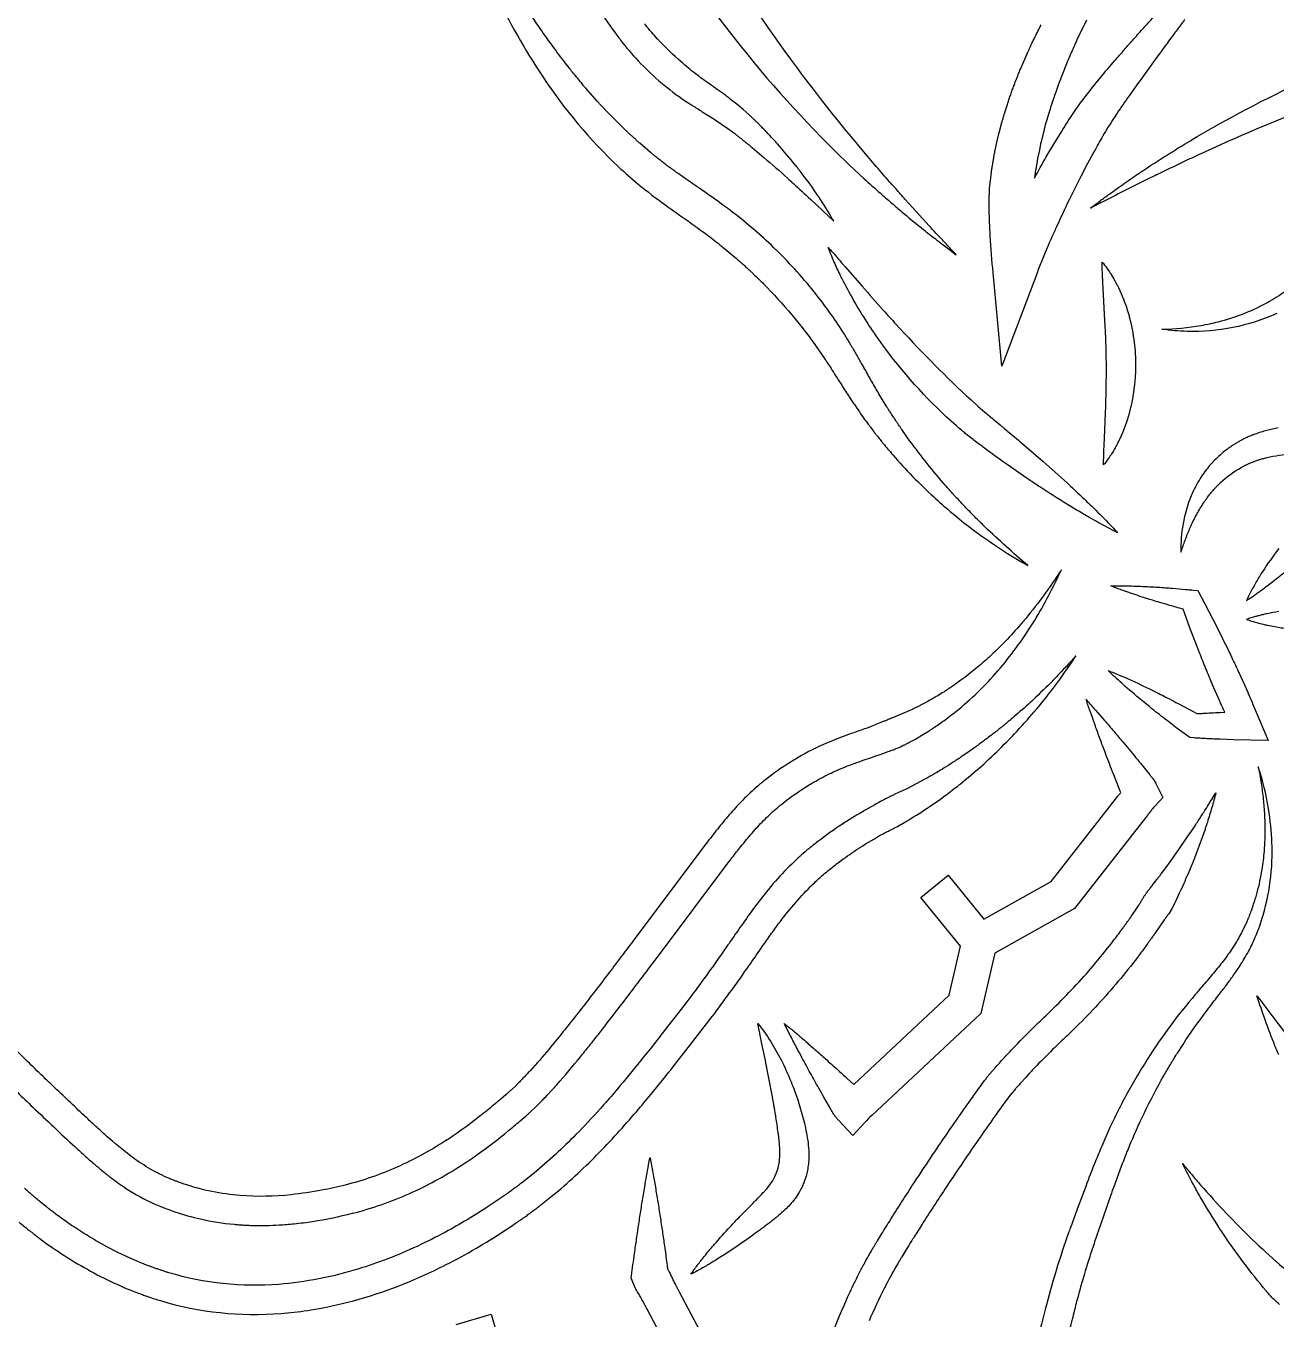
# Model space of a CAD drawing. Header units: millimetres. Extents: x 4236 to 5436, y 1579 to 2339.
# Drawn here: x 4809.4 to 4880.3, y 1886.2 to 1959.5 of the extents above; entities that cross this region are included whole.
import ezdxf

# ---------------------------------------------------------------- set-up
doc = ezdxf.new("R2010")
doc.units = ezdxf.units.MM
doc.layers.add('Default', color=70, linetype='Continuous')

msp = doc.modelspace()

# ---------------------------------------------------------------- linework, layer by layer
at = {"layer": 'Default'}
for points in [[(4836.038, 1961.388, 0.035884), (4838.7, 1956.69, 0.057193), (4843.017, 1951.554, 0.015937), (4844.129, 1950.575, 0.015155), (4845.636, 1949.411, -0.002431), (4846.974, 1948.468, -0.00286), (4847.464, 1948.118, -0.008362), (4848.262, 1947.521, -0.009802), (4849.041, 1946.908, -0.003095), (4849.498, 1946.53, -0.001625), (4849.871, 1946.206, -0.00422), (4850.092, 1946.009, 0.001259), (4850.164, 1945.942, 0.000922), (4850.383, 1945.742, -0.003194), (4850.527, 1945.608, -0.006051), (4850.67, 1945.471, -0.008059), (4851.235, 1944.92, -0.019945), (4852.833, 1943.166), (4853.088, 1942.863), (4853.334, 1942.554, -0.007343), (4853.518, 1942.322, -0.002603), (4853.816, 1941.928, -0.001814), (4854.048, 1941.608, -0.004387), (4854.392, 1941.123, -0.006195), (4854.728, 1940.628, -0.001607), (4854.839, 1940.462, -0.002598), (4855.058, 1940.125, -0.001924), (4855.606, 1939.268, 0.001025), (4855.828, 1938.923, 0.001404), (4856.054, 1938.576, 0.004499), (4856.515, 1937.883, 0.011202), (4857.119, 1937.029, 0.003814), (4857.497, 1936.527, 0.00166), (4857.561, 1936.444, 0.002534), (4857.691, 1936.279, 0.001047), (4857.887, 1936.034, -0.001403), (4858.017, 1935.87, 0.003788), (4858.556, 1935.232, 0.027149), (4860.877, 1932.844, 0.010138), (4861.812, 1932.021, 0.047637), (4866.21, 1928.959, -0.016588), (4863.78, 1931.148, -0.000843), (4863.49, 1931.433, -0.001806), (4863.202, 1931.72, -0.003256), (4862.917, 1932.008, -0.004704), (4862.637, 1932.302, -0.003067), (4862.428, 1932.522, -0.001398), (4862.084, 1932.893, -0.000988), (4861.948, 1933.043, -0.003862), (4861.546, 1933.497, -0.021615), (4859.533, 1936.011), (4859.069, 1936.665, 0.000772), (4859.012, 1936.748, 0.000673), (4858.843, 1936.996, -0.001748), (4858.731, 1937.161, -0.003396), (4858.621, 1937.328, 0.000675), (4858.567, 1937.412, -0.000058), (4858.404, 1937.664, -0.002816), (4858.297, 1937.832, -0.004888), (4858.192, 1938.002), (4857.982, 1938.343), (4857.776, 1938.687, -0.004117), (4857.372, 1939.382, -0.002242), (4856.973, 1940.09, 0.000942), (4856.772, 1940.447, 0.002393), (4856.463, 1940.985, 0.00383), (4856.145, 1941.523, 0.006943), (4855.818, 1942.062, 0.026511), (4854.232, 1944.304, 0.030307), (4851.975, 1946.821, 0.002143), (4851.823, 1946.969, 0.028051), (4849.416, 1949.031, 0.00479), (4848.911, 1949.408, 0.006836), (4847.722, 1950.25, 0.000357), (4846.716, 1950.943), (4846.39, 1951.171, -0.005024), (4846.269, 1951.257, -0.001212), (4846.151, 1951.345, 0.00192), (4846.071, 1951.404, 0.002083), (4845.913, 1951.521, -0.001331), (4845.754, 1951.637, -0.003345), (4845.636, 1951.726, -0.009831), (4845.443, 1951.879, 0.001419), (4845.366, 1951.941, 0.001246), (4845.134, 1952.124, -0.003182), (4844.98, 1952.248, -0.006186), (4844.828, 1952.374), (4844.226, 1952.886, -0.001664), (4844.152, 1952.952, -0.002514), (4844.006, 1953.084, -0.00092), (4843.787, 1953.285, 0.001555), (4843.641, 1953.419, 0.003833), (4843.568, 1953.486, -0.002791), (4843.458, 1953.586, -0.009437), (4843.351, 1953.689), (4842.787, 1954.247), (4842.645, 1954.386), (4842.508, 1954.53), (4841.944, 1955.126, 0.000882), (4841.893, 1955.181, -0.004783), (4841.825, 1955.254), (4841.169, 1956.004), (4841.037, 1956.154), (4840.91, 1956.308, 0.002486), (4840.657, 1956.618, -0.001234), (4840.403, 1956.927, -0.003478), (4840.214, 1957.161, -0.010421), (4839.91, 1957.558, -0.013753), (4838.496, 1959.512, -0.018803), (4836.348, 1962.937, 0.000574)], [(4841.88, 1960.491, 0.007107), (4842.924, 1959.014, 0.004897), (4843.132, 1958.737, 0.024903), (4844.122, 1957.566, 0.025283), (4845.485, 1956.28, 0.001765), (4845.576, 1956.205, 0.029311), (4846.997, 1955.161, 0.001021), (4847.191, 1955.038, 0.001446), (4847.763, 1954.679, -0.001305), (4848.134, 1954.445, -0.003095), (4848.499, 1954.212), (4848.856, 1953.971), (4849.207, 1953.722), (4849.598, 1953.434, -0.002279), (4849.684, 1953.368, -0.000857), (4849.812, 1953.268, 0.001374), (4849.898, 1953.201, -0.00469), (4849.963, 1953.151, -0.003974), (4850.069, 1953.066, 0.002294), (4850.239, 1952.929, -0.001564), (4850.41, 1952.792, -0.002389), (4850.495, 1952.723, -0.004075), (4850.58, 1952.652), (4851.257, 1952.083, -0.007109), (4852.593, 1950.913, -0.002066), (4852.923, 1950.615, -0.003466), (4853.907, 1949.705), (4855.215, 1948.467, 0.004884), (4855.047, 1948.762, 0.017392), (4854.258, 1950.005, 0.016916), (4853.186, 1951.468, 0.001815), (4853.045, 1951.646, 0.014083), (4852.017, 1952.86, 0.004062), (4851.788, 1953.113, 0.004545), (4851.399, 1953.529, 0.004828), (4851.281, 1953.652, 0.001974), (4851.08, 1953.857, 0.001066), (4850.999, 1953.94, 0.004052), (4850.877, 1954.061, 0.006764), (4850.752, 1954.181, -0.001218), (4850.668, 1954.261, 0.000929), (4850.542, 1954.38, 0.004015), (4850.415, 1954.498), (4850.07, 1954.809), (4849.712, 1955.108), (4849.347, 1955.397, 0.005785), (4849.07, 1955.608, 0.005897), (4848.606, 1955.943, -0.00132), (4848.059, 1956.329, -0.002283), (4847.882, 1956.456, -0.00854), (4847.367, 1956.839, -0.019075), (4846.552, 1957.516, -0.024113), (4845.323, 1958.702, -0.004672), (4845.214, 1958.816, -0.009579), (4844.898, 1959.169, -0.001733), (4844.76, 1959.329, -0.005236), (4844.49, 1959.659, -0.003199)], [(4848.593, 1960.139), (4849.28, 1959.231, 0.034338), (4855.302, 1952.442), (4856.113, 1951.652), (4856.943, 1950.882, 0.004275), (4857.359, 1950.499, 0.003879), (4857.993, 1949.936, 0.001179), (4858.632, 1949.38, 0.003434), (4858.845, 1949.195, 0.003803), (4859.169, 1948.922, 0.002291), (4859.496, 1948.653), (4860.369, 1947.938, 0.00466), (4860.702, 1947.677, 0.001175), (4861.038, 1947.419, -0.001696), (4861.262, 1947.248), (4861.709, 1946.904), (4862.159, 1946.566, 0.001725), (4861.969, 1946.774, 0.00237), (4861.584, 1947.186, -0.000236), (4861.006, 1947.801, -0.003055), (4860.625, 1948.213), (4859.868, 1949.043), (4859.489, 1949.456, -0.007041), (4859.347, 1949.611, -0.001675), (4859.209, 1949.769, 0.002456), (4859.116, 1949.874, 0.001174), (4858.931, 1950.085, 0.001032), (4858.373, 1950.712, -0.00264), (4858.003, 1951.132, -0.005134), (4857.64, 1951.558), (4856.912, 1952.404), (4856.201, 1953.266, -0.02389), (4850.86, 1960.374)], [(4875.099, 1959.896, 0.0005), (4874.735, 1959.406, -0.001141), (4874.491, 1959.08, 0.003573), (4873.532, 1957.769), (4872.573, 1956.449, 0.002156), (4871.868, 1955.462, 0.007667), (4871.193, 1954.477, 0.00802), (4870.77, 1953.813, 0.004203), (4870.466, 1953.31, 0.010078), (4869.982, 1952.454), (4869.602, 1951.747), (4869.233, 1951.035, 0.009269), (4868.342, 1949.24, 0.004512), (4867.837, 1948.151, 0.005908), (4867.429, 1947.239, 0.002677), (4867.194, 1946.689, 0.005191), (4866.894, 1945.954, 0.00393), (4866.752, 1945.588), (4864.731, 1940.25), (4864.244, 1945.544, -0.008072), (4864.085, 1947.625, -0.004777), (4864.044, 1948.411, -0.001168), (4864.034, 1948.675, -0.003118), (4864.025, 1949.074, -0.0047), (4864.022, 1949.478, -0.003894), (4864.025, 1949.752, -0.005254), (4864.027, 1949.89, -0.003295), (4864.032, 1950.031, -0.001547), (4864.038, 1950.174, -0.000439), (4864.045, 1950.317), (4864.071, 1950.624, -0.012775), (4864.078, 1950.696, 0.002809), (4864.087, 1950.763), (4864.175, 1951.435, -0.004093), (4864.196, 1951.569, -0.002092), (4864.219, 1951.702, 0.000567), (4864.254, 1951.902, 0.000807), (4864.265, 1951.969, 0.002079), (4864.277, 1952.035, 0.001237), (4864.311, 1952.235, -0.004021), (4864.334, 1952.368, -0.007071), (4864.361, 1952.501), (4864.48, 1953.026), (4864.569, 1953.42), (4864.605, 1953.55), (4864.747, 1954.067, 0.001772), (4864.782, 1954.196, -0.00134), (4864.835, 1954.39, -0.005097), (4864.891, 1954.583), (4865.056, 1955.091, 0.001464), (4865.138, 1955.345, -0.002507), (4865.221, 1955.599, -0.006499), (4865.308, 1955.85, -0.009848), (4865.404, 1956.098, 0.001042), (4865.5, 1956.346, -0.0009), (4865.643, 1956.718, -0.00204), (4865.74, 1956.965, -0.00133), (4865.789, 1957.088), (4866.214, 1958.057, -0.011726), (4866.404, 1958.479, -0.003229), (4866.49, 1958.657, -0.002529), (4866.608, 1958.892, -0.000779), (4866.668, 1959.01, 0.001402), (4866.786, 1959.245, -0.001072), (4866.964, 1959.598, -0.002572)], [(4869.531, 1959.866), (4869.094, 1958.974, 0.003468), (4868.992, 1958.748, 0.00178), (4868.893, 1958.521, -0.000717), (4868.745, 1958.181, -0.000804), (4868.696, 1958.067), (4868.496, 1957.615), (4868.446, 1957.502), (4868.4, 1957.387), (4867.951, 1956.242, 0.002704), (4867.87, 1956.01, 0.001363), (4867.79, 1955.778, -0.000644), (4867.672, 1955.43, -0.000663), (4867.633, 1955.315), (4867.554, 1955.083, 0.011274), (4867.514, 1954.967, 0.003956), (4867.496, 1954.909, 0.002653), (4867.479, 1954.85), (4867.2, 1953.917, 0.002545), (4867.184, 1953.858, 0.003438), (4867.154, 1953.74, 0.001282), (4867.111, 1953.564, -0.002103), (4867.081, 1953.446), (4866.964, 1952.976), (4866.935, 1952.858), (4866.864, 1952.503), (4866.768, 1952.031, 0.008419), (4866.745, 1951.913, 0.002685), (4866.735, 1951.853, 0.002415), (4866.706, 1951.676, -0.003528), (4866.686, 1951.557, -0.002005), (4866.667, 1951.439, 0.001154), (4866.637, 1951.261, 0.00422), (4866.61, 1951.083), (4866.59, 1950.917, -0.005398), (4867.253, 1952.114), (4867.677, 1952.832), (4868.112, 1953.544, -0.011017), (4868.745, 1954.525, -0.007425), (4869.05, 1954.962, -0.016338), (4870.343, 1956.629, -0.006867), (4871.147, 1957.577, -0.000545), (4871.685, 1958.198, -0.002026), (4872.227, 1958.815, -0.002272), (4872.777, 1959.43, -0.001444), (4873.332, 1960.04, -0.004419)], [(4882.907, 1955.197, 0.016483), (4876.268, 1952.406, 0.005852), (4873.816, 1951.25, 0.001396), (4873.003, 1950.852, 0.003652), (4870.573, 1949.628, 0.000916), (4869.764, 1949.211, -0.005281), (4870.308, 1949.624, -0.002714), (4870.858, 1950.029, -0.000667), (4871.226, 1950.296, -0.004045), (4872.16, 1950.949, -0.003584), (4872.726, 1951.331, -0.012563), (4875.424, 1953.037, -0.001577), (4875.817, 1953.27, -0.026488), (4882.307, 1956.636, -0.0024)], [(4880.318, 1943.239, -0.114035), (4875.244, 1942.227, -0.029895), (4873.815, 1942.35, 0.038022), (4876.034, 1942.563, 0.018857), (4877.016, 1942.773, 0.061448), (4879.69, 1943.814, 0.007096), (4879.947, 1943.958, 0.028346), (4880.929, 1944.601, 0.013775)], [(4880.407, 1936.752, 0.020814), (4879.766, 1936.615, 0.025386), (4879.084, 1936.398, 0.00312), (4879.006, 1936.37, 0.007712), (4878.929, 1936.34), (4878.7, 1936.242, 0.010896), (4878.574, 1936.186, 0.007913), (4878.425, 1936.112, 0.002091), (4878.277, 1936.036, 0.00778), (4878.204, 1935.996, 0.005142), (4878.132, 1935.955, 0.002976), (4878.037, 1935.898, -0.001673), (4877.943, 1935.84, 0.010333), (4877.871, 1935.797, 0.007469), (4877.802, 1935.752, 0.005203), (4877.711, 1935.689, -0.000483), (4877.575, 1935.594, 0.013387), (4877.355, 1935.428, 0.024777), (4876.864, 1934.991, 0.037934), (4876.323, 1934.38, 0.039487), (4875.794, 1933.573, 0.024592), (4875.471, 1932.908, 0.056433), (4875.009, 1931.318, 0.04938), (4874.889, 1929.703, -0.001772), (4874.953, 1929.893, -0.009101), (4875.188, 1930.549, -0.014321), (4875.449, 1931.184, -0.020011), (4875.792, 1931.876, -0.024209), (4876.188, 1932.525, -0.002962), (4876.295, 1932.68, -0.002452), (4876.35, 1932.756, -0.00914), (4876.489, 1932.943, -0.013288), (4876.665, 1933.158, -0.007423), (4876.756, 1933.263, -0.001071), (4876.817, 1933.331, 0.002059), (4876.878, 1933.4, 0.001232), (4876.941, 1933.465, -0.002003), (4877.005, 1933.531, -0.003744), (4877.053, 1933.579, -0.01034), (4877.135, 1933.658, -0.062249), (4878.302, 1934.514, 0.003499), (4878.36, 1934.545, -0.001881), (4878.437, 1934.588, -0.009015), (4878.535, 1934.638, -0.012955), (4878.595, 1934.665, 0.002738), (4878.675, 1934.702, -0.001626), (4878.735, 1934.73, -0.004944), (4878.795, 1934.757, -0.008239), (4878.855, 1934.782, -0.011457), (4878.917, 1934.806, 0.002746), (4878.999, 1934.838, -0.002323), (4879.08, 1934.87, -0.007591), (4879.183, 1934.908, -0.0106), (4879.246, 1934.928), (4879.465, 1934.999, 0.002448), (4879.583, 1935.03, -0.049682), (4880.986, 1935.255, -0.036935)], [(4880.434, 1929.912, 0.021295), (4879.506, 1928.599, 0.002444), (4879.383, 1928.404, 0.005373), (4879.203, 1928.108, 0.007158), (4879.03, 1927.807, 0.002005), (4878.974, 1927.706, 0.007701), (4878.81, 1927.398, 0.014819), (4878.609, 1926.975, 0.00452), (4878.757, 1927.071, 0.009825), (4879.187, 1927.368, 0.002194), (4879.373, 1927.504, 0.001439), (4879.466, 1927.571, 0.003404), (4879.741, 1927.777, 0.002067), (4880.103, 1928.054, 0.005166), (4880.812, 1928.619, 0.003193)], [(4808.943, 1899.098, 0.001808), (4809.826, 1898.252, 0.000988), (4811.005, 1897.134, 0.00303), (4812.197, 1896.018, 0.004641), (4812.807, 1895.463, 0.006882), (4813.435, 1894.917, 0.007052), (4813.923, 1894.515, 0.016304), (4814.776, 1893.874, 0.037076), (4816.272, 1892.983, 0.002917), (4816.42, 1892.911, 0.016198), (4817.068, 1892.624, 0.007614), (4817.168, 1892.582, 0.007079), (4817.319, 1892.525, 0.001228), (4817.471, 1892.47), (4817.876, 1892.324, 0.027925), (4819.324, 1891.916, 0.03061), (4821.229, 1891.616, 0.008594), (4821.443, 1891.595, 0.005306), (4821.656, 1891.58, 0.001346), (4821.869, 1891.569, -0.002618), (4822.083, 1891.556, 0.005868), (4822.243, 1891.551, 0.001486), (4822.403, 1891.549, -0.001934), (4822.563, 1891.545, 0.002006), (4822.67, 1891.544, 0.003339), (4822.776, 1891.543, 0.007518), (4822.936, 1891.545, 0.002128), (4823.043, 1891.546, 0.012639), (4823.787, 1891.575, 0.009253), (4824.632, 1891.645, 0.01164), (4825.677, 1891.781, 0.022637), (4827.941, 1892.239, 0.04241), (4831.134, 1893.344, 0.038441), (4834.094, 1894.948, 0.010326), (4834.964, 1895.534, 0.018178), (4836.784, 1896.925, 0.000615), (4837.102, 1897.188, 0.002606), (4837.416, 1897.452), (4837.573, 1897.585), (4837.734, 1897.728, -0.003364), (4837.815, 1897.799, 0.002767), (4837.936, 1897.906, 0.008977), (4838.053, 1898.015), (4838.362, 1898.309, 0.005039), (4838.475, 1898.421, 0.001319), (4838.586, 1898.534, -0.001783), (4838.66, 1898.609, 0.006793), (4838.844, 1898.798, 0.00339), (4839.094, 1899.066, -0.001841), (4839.237, 1899.219, 0.003154), (4839.516, 1899.528, 0.011276), (4840.851, 1901.102, 0.002073), (4841.366, 1901.739, 0.001496), (4841.872, 1902.381, 0.003383), (4843.368, 1904.315, 0.001528), (4845.329, 1906.906), (4849.219, 1912.092, -0.003066), (4849.708, 1912.725, -0.002667), (4849.954, 1913.036, -0.0103), (4850.582, 1913.79, -0.015586), (4851.234, 1914.498, -0.008839), (4851.574, 1914.831, -0.024239), (4852.363, 1915.512, -0.024452), (4853.618, 1916.396, -0.004651), (4853.946, 1916.595, -0.010011), (4854.443, 1916.881, -0.0146), (4854.952, 1917.14, -0.008897), (4855.385, 1917.339, -0.015882), (4856.372, 1917.732, -0.002588), (4856.933, 1917.932, -0.000881), (4857.902, 1918.268, -0.000005), (4858.1, 1918.337, 0.001661), (4858.298, 1918.407, 0.002946), (4858.447, 1918.461, 0.007948), (4858.695, 1918.557, 0.018614), (4859.133, 1918.749, 0.005262), (4859.278, 1918.818, 0.010073), (4859.467, 1918.916), (4859.842, 1919.12), (4860.209, 1919.337), (4860.391, 1919.446), (4860.615, 1919.589, -0.001028), (4860.749, 1919.674, 0.002859), (4860.816, 1919.717, 0.009249), (4860.926, 1919.791, 0.012349), (4861.533, 1920.216, 0.010758), (4862.283, 1920.798, 0.044596), (4864.657, 1923.149, 0.037142), (4866.586, 1925.824, 0.030065), (4868.111, 1928.711, -0.009619), (4867.309, 1927.538, -0.017639), (4866.205, 1926.095, -0.006325), (4865.819, 1925.632, -0.030873), (4864.016, 1923.764, -0.011857), (4863.268, 1923.114, -0.029842), (4861.526, 1921.834, -0.001325), (4861.359, 1921.731, -0.003589), (4861.026, 1921.528, -0.003992), (4860.774, 1921.38, -0.01346), (4860.176, 1921.055, -0.007621), (4860.09, 1921.01, -0.004346), (4860.003, 1920.967, 0.001316), (4859.828, 1920.882), (4859.654, 1920.796), (4859.478, 1920.717), (4859.125, 1920.559), (4858.768, 1920.414, -0.007347), (4858.702, 1920.385, -0.004383), (4858.635, 1920.359, -0.000928), (4858.545, 1920.324, 0.003357), (4858.478, 1920.298, 0.00669), (4858.367, 1920.252, 0.001125), (4858.234, 1920.197, -0.001891), (4858.145, 1920.16, -0.004011), (4858.055, 1920.124, -0.003068), (4857.697, 1919.975, -0.00471), (4857.334, 1919.829, -0.003381), (4857.149, 1919.76, -0.004076), (4856.773, 1919.626, -0.000643), (4856.39, 1919.493, 0.002628), (4856.001, 1919.356, 0.002492), (4855.805, 1919.285, 0.0067), (4855.312, 1919.099, 0.018551), (4854.233, 1918.628, 0.005202), (4854.039, 1918.534, 0.014443), (4853.377, 1918.178, 0.009069), (4852.735, 1917.793, 0.025083), (4851.339, 1916.81, 0.011506), (4850.921, 1916.468, 0.021022), (4850.056, 1915.657, 0.0033), (4849.907, 1915.503, 0.014018), (4849.197, 1914.715, 0.009098), (4848.535, 1913.908, 0.003886), (4847.905, 1913.095), (4844.008, 1907.9, -0.000622), (4843.032, 1906.607, -0.00226), (4841.563, 1904.676, -0.004279), (4840.074, 1902.771, -0.001063), (4839.822, 1902.458, -0.004781), (4839.06, 1901.53, -0.010772), (4838.018, 1900.335, 0.001027), (4837.95, 1900.263, 0.000287), (4837.75, 1900.048, -0.002487), (4837.649, 1899.941, -0.007752), (4837.445, 1899.732, 0.000883), (4837.343, 1899.628, -0.00227), (4837.275, 1899.559, -0.004642), (4837.206, 1899.491), (4836.927, 1899.226, -0.008938), (4836.857, 1899.16, -0.005054), (4836.786, 1899.096, 0.002016), (4836.644, 1898.971), (4836.502, 1898.845), (4836.349, 1898.715, -0.001971), (4836.119, 1898.521, -0.000915), (4835.735, 1898.203, -0.007633), (4834.962, 1897.587, -0.021285), (4833.201, 1896.339, -0.038611), (4830.463, 1894.855, -0.042387), (4827.531, 1893.841, -0.014032), (4826.199, 1893.548, -0.020916), (4824.459, 1893.29, -0.047072), (4821.575, 1893.245, -0.061952), (4818.405, 1893.89), (4818.047, 1894.02, -0.000696), (4817.957, 1894.052, -0.002731), (4817.868, 1894.084, -0.004183), (4817.801, 1894.11, -0.010986), (4817.693, 1894.155, -0.00431), (4817.562, 1894.208, -0.014778), (4817.01, 1894.462, -0.007412), (4816.761, 1894.591, -0.029279), (4815.721, 1895.23, -0.010285), (4815.259, 1895.569, -0.012388), (4814.503, 1896.179, -0.001903), (4814.354, 1896.306, -0.00484), (4813.908, 1896.697, -0.004206), (4813.317, 1897.234, -0.00187), (4812.729, 1897.781, -0.001815), (4810.966, 1899.45, -0.001088), (4810.382, 1900.007, -0.003163), (4809.516, 1900.848, -0.004913), (4808.668, 1901.697, -0.003191)], [(4880.433, 1926.345, 0.012779), (4879.777, 1926.224, 0.001885), (4879.631, 1926.191, 0.004765), (4879.412, 1926.14, 0.006885), (4879.193, 1926.084, 0.001834), (4879.12, 1926.064, 0.009209), (4878.865, 1925.988, 0.013786), (4878.609, 1925.9, 0.012958), (4878.901, 1925.801, 0.009212), (4879.193, 1925.717, 0.010119), (4879.558, 1925.626, 0.003072), (4879.777, 1925.577, 0.00875), (4880.215, 1925.492, 0.010574), (4880.944, 1925.381, 0.010677)], [(4809.049, 1891.727, 0.003434), (4809.545, 1891.324, -0.000838), (4809.629, 1891.258, -0.000133), (4809.881, 1891.062, 0.003084), (4810.05, 1890.932, 0.005458), (4810.222, 1890.806), (4810.565, 1890.553), (4810.915, 1890.308, 0.035185), (4813.855, 1888.561), (4814.436, 1888.282), (4814.632, 1888.195), (4815.025, 1888.021), (4815.474, 1887.838, 0.007735), (4815.724, 1887.74, 0.002895), (4816.028, 1887.629, -0.002601), (4816.281, 1887.536, 0.002176), (4816.383, 1887.502, 0.000924), (4816.537, 1887.451, -0.001165), (4816.639, 1887.417, 0.001558), (4816.793, 1887.366, 0.003074), (4816.895, 1887.333, 0.00787), (4817.051, 1887.287, 0.092907), (4823.886, 1886.562, 0.017648), (4825.382, 1886.732, 0.055259), (4830.533, 1888.117, 0.024961), (4833.248, 1889.329, 0.027843), (4836.538, 1891.242), (4836.887, 1891.471), (4837.238, 1891.712, -0.002499), (4837.413, 1891.832, 0.001035), (4837.589, 1891.953, 0.003207), (4837.72, 1892.044, 0.00977), (4837.934, 1892.201, -0.001024), (4838.02, 1892.265, -0.00078), (4838.277, 1892.455, 0.002538), (4838.447, 1892.582, 0.004837), (4838.616, 1892.712), (4839.281, 1893.242, 0.024908), (4841.774, 1895.535, 0.017749), (4844.044, 1898.017, 0.00411), (4844.849, 1898.978, 0.0046), (4846.155, 1900.599), (4847.178, 1901.904), (4847.686, 1902.557), (4848.194, 1903.219, 0.010507), (4850.159, 1905.916, 0.000652), (4850.397, 1906.256, 0.000153), (4851.104, 1907.274, -0.002346), (4851.575, 1907.943, -0.004422), (4852.049, 1908.6, -0.004077), (4852.291, 1908.921, -0.01786), (4853.169, 1909.993, -0.023002), (4854.121, 1910.978, -0.012863), (4854.629, 1911.437, -0.011862), (4855.315, 1911.996, -0.003857), (4855.631, 1912.234, -0.014067), (4856.608, 1912.915, -0.001105), (4856.691, 1912.969, -0.020123), (4858.021, 1913.755, -0.004053), (4858.244, 1913.871, -0.000483), (4858.516, 1914.01, 0.00273), (4858.697, 1914.104, 0.014428), (4859.419, 1914.511, 0.012549), (4860.67, 1915.307, 0.020364), (4862.215, 1916.437, 0.001578), (4862.38, 1916.569, 0.026753), (4864.731, 1918.674, 0.025424), (4866.981, 1921.148, 0.006832), (4867.623, 1921.968, 0.019458), (4868.937, 1923.834, -0.023249), (4866.639, 1921.466, -0.002329), (4866.338, 1921.187, -0.008893), (4865.418, 1920.37, -0.001859), (4865.104, 1920.107, -0.004577), (4864.629, 1919.718, -0.006593), (4864.146, 1919.341, -0.003958), (4863.822, 1919.094, -0.004263), (4863.329, 1918.732, -0.002252), (4862.832, 1918.377, -0.001726), (4862.496, 1918.148, -0.004713), (4861.989, 1917.811, -0.006999), (4861.476, 1917.487, -0.011017), (4860.611, 1916.972, -0.02066), (4858.637, 1915.968, 0.002199), (4858.453, 1915.879, 0.004838), (4858.176, 1915.742, 0.006493), (4857.855, 1915.573, 0.004935), (4857.536, 1915.394), (4857.169, 1915.183, 0.002374), (4856.617, 1914.863, 0.002726), (4856.341, 1914.699, 0.010516), (4855.705, 1914.3, 0.017942), (4854.305, 1913.305, 0.007754), (4853.799, 1912.9, 0.017535), (4852.986, 1912.18, 0.003578), (4852.828, 1912.03, 0.022087), (4851.787, 1910.924, 0.019015), (4850.721, 1909.584, 0.005161), (4849.986, 1908.56, 0.001717), (4849.276, 1907.54, -0.001376), (4848.805, 1906.865, -0.010929), (4846.879, 1904.221), (4846.381, 1903.572), (4845.874, 1902.92), (4844.858, 1901.625, -0.002636), (4844.09, 1900.664, -0.006639), (4842.787, 1899.091, -0.005892), (4841.984, 1898.173, -0.012042), (4840.598, 1896.697, -0.025392), (4838.23, 1894.518), (4837.602, 1894.018, -0.006311), (4837.364, 1893.836, -0.001433), (4837.122, 1893.657, 0.002298), (4836.921, 1893.507, -0.008667), (4836.719, 1893.361, -0.003346), (4836.471, 1893.191, 0.002789), (4836.306, 1893.077), (4835.976, 1892.851), (4835.634, 1892.626, -0.02154), (4833.212, 1891.176, -0.03185), (4829.938, 1889.659, -0.018715), (4828.238, 1889.072, -0.054482), (4823.761, 1888.211, -0.093185), (4817.528, 1888.87, -0.00457), (4817.457, 1888.89, -0.00704), (4817.293, 1888.942, -0.001508), (4817.105, 1889.004, 0.000649), (4816.965, 1889.051, -0.00152), (4816.871, 1889.082, -0.002983), (4816.778, 1889.114, 0.003092), (4816.593, 1889.182, -0.002794), (4816.314, 1889.284, -0.002633), (4816.222, 1889.319, -0.008036), (4816.039, 1889.394), (4815.672, 1889.543), (4815.129, 1889.783), (4814.592, 1890.041, -0.035637), (4811.856, 1891.667), (4811.529, 1891.896), (4811.207, 1892.133, -0.007268), (4810.967, 1892.313, -0.002195), (4810.73, 1892.497, 0.001914), (4810.572, 1892.619, -0.001989), (4810.261, 1892.871, -0.005355), (4809.8, 1893.256, -0.007872), (4809.349, 1893.653, -0.006969)], [(4868.494, 1885.208, -0.00177), (4868.778, 1886.378, -0.003951), (4868.998, 1887.248, -0.008), (4869.396, 1888.684, -0.003788), (4869.568, 1889.255, -0.004139), (4869.84, 1890.108, -0.002411), (4870.124, 1890.959), (4870.517, 1892.101), (4870.916, 1893.24, -0.001074), (4871.119, 1893.806, -0.002804), (4871.428, 1894.651, -0.004614), (4871.747, 1895.487, -0.002011), (4871.857, 1895.764, -0.015308), (4872.688, 1897.669, -0.018871), (4873.778, 1899.78, -0.000025), (4873.925, 1900.039, -0.001324), (4874.073, 1900.297, -0.003275), (4874.223, 1900.554, -0.005235), (4874.377, 1900.808, 0.000564), (4874.415, 1900.872, 0.000485), (4874.531, 1901.063, -0.001285), (4874.608, 1901.19, -0.002492), (4874.686, 1901.316), (4875.009, 1901.815, -0.016735), (4876.386, 1903.762, -0.001384), (4876.568, 1904.002, -0.001152), (4877.12, 1904.723, 0.003152), (4877.49, 1905.21, 0.005981), (4877.854, 1905.71, 0.013356), (4878.29, 1906.358, 0.020148), (4878.766, 1907.175, 0.021032), (4879.105, 1907.888, 0.009959), (4879.278, 1908.327, 0.088836), (4880.058, 1912.743, 0.008217), (4880.05, 1913.205, 0.032124), (4879.851, 1915.187, 0.03545), (4879.27, 1917.551, -0.005456), (4879.38, 1916.955, -0.011233), (4879.516, 1916.057, -0.015506), (4879.603, 1915.157, -0.016043), (4879.648, 1914.107, -0.024108), (4879.6, 1912.762, -0.017766), (4879.472, 1911.728, -0.026301), (4879.193, 1910.425), (4879.11, 1910.122, -0.006247), (4879.083, 1910.034, -0.001738), (4879.049, 1909.929, 0.00268), (4879.027, 1909.858), (4878.931, 1909.56, -0.004502), (4878.899, 1909.474, -0.001299), (4878.86, 1909.371, 0.002056), (4878.834, 1909.302, 0.003594), (4878.782, 1909.165, -0.00196), (4878.73, 1909.028, -0.003261), (4878.704, 1908.959, -0.007955), (4878.662, 1908.858, -0.011406), (4878.616, 1908.758), (4878.436, 1908.36), (4878.368, 1908.231, -0.012228), (4878.163, 1907.847, -0.024469), (4877.618, 1906.988, -0.016181), (4877.088, 1906.285, -0.00605), (4876.518, 1905.596, -0.001365), (4875.93, 1904.905, 0.002108), (4875.536, 1904.439, 0.038713), (4872.656, 1900.436, 0.018526), (4871.443, 1898.282, 0.001356), (4871.373, 1898.144, 0.016757), (4870.399, 1896.04, 0.004508), (4870.045, 1895.188, 0.006169), (4869.49, 1893.762), (4869.064, 1892.622), (4868.644, 1891.478, 0.001725), (4868.54, 1891.19, 0.023177), (4867.195, 1886.777, 0.000954), (4867.047, 1886.184, 0.001295), (4866.615, 1884.414, -0.001256)], [(4855.207, 1885.585, -0.015417), (4856.144, 1887.789, -0.008959), (4856.622, 1888.772, -0.003953), (4856.927, 1889.353, -0.011162), (4857.466, 1890.309, 0.001288), (4857.522, 1890.403, -0.000937), (4857.606, 1890.546, -0.002338), (4857.691, 1890.685), (4857.916, 1891.049, -0.000605), (4858.197, 1891.505, -0.002424), (4858.368, 1891.777, -0.005287), (4859.753, 1893.941, -0.001208), (4860.224, 1894.656, -0.005703), (4862.146, 1897.489, -0.001942), (4862.636, 1898.19, -0.001274), (4863.132, 1898.889), (4863.633, 1899.585), (4863.759, 1899.759), (4863.823, 1899.846), (4863.912, 1899.966), (4864.204, 1900.304, -0.003498), (4864.349, 1900.47, -0.002011), (4864.493, 1900.634, 0.000132), (4864.71, 1900.876, 0.000573), (4864.783, 1900.957, -0.001664), (4865.151, 1901.357, -0.003888), (4865.375, 1901.595, -0.009302), (4866.442, 1902.676, -0.001086), (4866.596, 1902.827, -0.000995), (4867.21, 1903.421, 0.002447), (4867.814, 1904.008, 0.011502), (4868.972, 1905.202, 0.022978), (4871.111, 1907.75, 0.003924), (4871.608, 1908.417, -0.002055), (4871.73, 1908.586, 0.001533), (4871.912, 1908.839, 0.006147), (4872.091, 1909.096, 0.00371), (4872.357, 1909.482, 0.008355), (4872.499, 1909.699, 0.004963), (4872.554, 1909.788, 0.001477), (4872.662, 1909.967, -0.003722), (4872.77, 1910.144, -0.006044), (4872.855, 1910.276, -0.008959), (4872.943, 1910.405, -0.007671), (4873.005, 1910.489, -0.004509), (4873.069, 1910.572, -0.001795), (4873.134, 1910.654, 0.002284), (4873.265, 1910.818), (4873.52, 1911.151, -0.00119), (4873.584, 1911.235, 0.000821), (4873.68, 1911.36, 0.002067), (4873.775, 1911.486), (4874.024, 1911.825), (4874.275, 1912.164), (4874.766, 1912.853), (4875.248, 1913.551), (4875.483, 1913.905, 0.002146), (4875.779, 1914.348, 0.005494), (4875.952, 1914.617, -0.001747), (4876.069, 1914.796, 0.001272), (4876.244, 1915.065, 0.004915), (4876.416, 1915.336, -0.004718), (4876.873, 1916.063, -0.006792), (4876.64, 1915.234, -0.005276), (4876.388, 1914.41, -0.004757), (4876.322, 1914.204, -0.002823), (4876.253, 1914, -0.001759), (4876.111, 1913.591, -0.004138), (4876.04, 1913.387, -0.002912), (4875.966, 1913.184, -0.001774), (4875.891, 1912.981, -0.001015), (4875.814, 1912.779), (4875.66, 1912.373), (4875.33, 1911.571), (4875.157, 1911.172, -0.004585), (4874.935, 1910.675, -0.003759), (4874.797, 1910.38), (4874.611, 1909.985, -0.001016), (4874.515, 1909.789, -0.003046), (4874.417, 1909.594, -0.02469), (4874.195, 1909.221, -0.004891), (4874.132, 1909.132, -0.002344), (4874.069, 1909.043, 0.001569), (4873.942, 1908.867), (4873.448, 1908.151, -0.004725), (4873.324, 1907.973, -0.002512), (4873.198, 1907.796, 0.000655), (4873.007, 1907.531, 0.000955), (4872.944, 1907.443, -0.00336), (4872.555, 1906.919, -0.00088), (4872.424, 1906.746, -0.022712), (4870.187, 1904.08, -0.01189), (4868.975, 1902.831, -0.001837), (4868.666, 1902.529, -0.000893), (4868.052, 1901.936, 0.000502), (4867.749, 1901.642, 0.008693), (4866.717, 1900.607, 0.001481), (4866.574, 1900.456, 0.004636), (4866.36, 1900.229, 0.001575), (4866.007, 1899.847, -0.001191), (4865.869, 1899.691, 0.00138), (4865.66, 1899.458, 0.00282), (4865.524, 1899.303, 0.001833), (4865.458, 1899.226), (4865.193, 1898.92), (4865.094, 1898.784), (4864.97, 1898.613), (4864.477, 1897.928, 0.001271), (4863.988, 1897.238, 0.001843), (4863.503, 1896.545, 0.005693), (4861.602, 1893.743, 0.004454), (4860.22, 1891.615, 0.002044), (4859.769, 1890.9, 0.002914), (4859.601, 1890.631, 0.000596), (4859.323, 1890.182), (4859.101, 1889.822, 0.003179), (4859.047, 1889.733, 0.001684), (4858.994, 1889.644, -0.000659), (4858.889, 1889.467, 0.00963), (4858.481, 1888.751, 0.004812), (4858.19, 1888.205, 0.001205), (4858.095, 1888.021, 0.016918), (4857.22, 1886.142, 0.007868)], [(4880.428, 1901.213, -0.002578), (4880.287, 1901.563, -0.001586), (4880.218, 1901.738, -0.015342), (4879.188, 1904.573, -0.002513), (4879.419, 1904.275, -0.000255), (4879.875, 1903.676, 0.00227), (4880.104, 1903.379), (4881.012, 1902.186)], [(4846.436, 1883.403), (4844.631, 1886.813, -0.00197), (4844.537, 1886.989, 0.001019), (4844.445, 1887.164, 0.007133), (4844.302, 1887.426, 0.003867), (4844.252, 1887.512, 0.001464), (4844.15, 1887.683, -0.003962), (4844.074, 1887.811, -0.007653), (4844.001, 1887.941, -0.025403), (4843.873, 1888.211), (4843.734, 1888.56), (4843.751, 1888.702, -0.00286), (4843.834, 1889.329, -0.00074), (4843.921, 1889.957, 0.000289), (4843.978, 1890.376, 0.00087), (4844.101, 1891.213, -0.001124), (4844.163, 1891.631, -0.002159), (4844.227, 1892.05, -0.002284), (4844.359, 1892.887, -0.001231), (4844.497, 1893.723, -0.000655), (4844.606, 1894.351, -0.002517), (4844.719, 1894.979, -0.002906), (4844.8, 1895.397, -0.004129), (4844.919, 1894.77, -0.002052), (4845.03, 1894.142, -0.000437), (4845.103, 1893.723, -0.001231), (4845.241, 1892.887, -0.002121), (4845.372, 1892.05, -0.002159), (4845.437, 1891.631, -0.001124), (4845.499, 1891.213, 0.00087), (4845.621, 1890.376, -0.000166), (4845.755, 1889.399, -0.000556), (4845.799, 1889.074, -0.012624), (4845.878, 1888.93, -0.006628), (4845.934, 1888.821, -0.004066), (4845.987, 1888.709, -0.000752), (4846.092, 1888.486, 0.008429), (4846.202, 1888.263, 0.002819), (4846.271, 1888.131, 0.001019), (4846.364, 1887.956, -0.001971), (4846.457, 1887.78), (4849.116, 1882.758)], [(4880.478, 1887.064, -0.007256), (4880.227, 1887.294, -0.0125), (4879.985, 1887.533, -0.021874), (4879.716, 1887.841, -0.027143), (4877.269, 1891.103, -0.002007), (4877.12, 1891.329, -0.013253), (4875.985, 1893.168, -0.003845), (4875.592, 1893.874, -0.010969), (4874.972, 1895.067, 0.001951), (4875.486, 1894.448, 0.004142), (4876.007, 1893.838, 0.003981), (4876.361, 1893.438, 0.012448), (4877.805, 1891.877, 0.022741), (4880.881, 1888.99, -0.014558)]]:
    msp.add_lwpolyline(points, format="xyb", dxfattribs=at)
for points in [[(4862.525, 1936.56, -0.000578), (4862.452, 1936.62), (4862.279, 1936.768), (4862.146, 1936.886), (4861.881, 1937.122), (4861.608, 1937.373, -0.051789), (4857.724, 1941.826, -0.025725), (4856.157, 1944.321, -0.002153), (4855.897, 1944.808, -0.007632), (4855.604, 1945.381, -0.004762), (4855.485, 1945.63, -0.013643), (4855.142, 1946.384, -0.005124), (4854.967, 1946.81, -0.001681), (4854.899, 1946.981, -0.005808), (4855.147, 1946.708, -0.003022), (4855.389, 1946.432, 0.001166), (4855.748, 1946.018, 0.001344), (4855.868, 1945.881), (4856.819, 1944.784, 0.002499), (4858.013, 1943.435, 0.002794), (4858.734, 1942.637, 0.020479), (4862.734, 1938.582), (4862.993, 1938.339), (4863.422, 1937.947), (4863.506, 1937.875), (4863.775, 1937.65, 0.002485), (4864.048, 1937.419, 0.001087), (4864.324, 1937.189, -0.001116), (4864.74, 1936.843, -0.000828), (4864.878, 1936.727, 0.001221), (4865.154, 1936.495, -0.000731), (4865.57, 1936.146, -0.002967), (4865.983, 1935.793), (4866.534, 1935.322), (4867.081, 1934.845, -0.004768), (4868.435, 1933.633, -0.004043), (4869.235, 1932.889, -0.003328), (4869.893, 1932.257, -0.003161), (4870.284, 1931.872, -0.003305), (4870.67, 1931.481, -0.009966), (4871.301, 1930.812, -0.011527), (4870.164, 1931.414, -0.003574), (4869.687, 1931.686, -0.003403), (4869.056, 1932.055, -0.001326), (4868.743, 1932.243, -0.009241), (4866.894, 1933.412, -0.002496), (4866.288, 1933.815), (4865.685, 1934.224), (4865.089, 1934.642, -0.004587), (4864.643, 1934.958, -0.002136), (4863.907, 1935.495, -0.004164), (4863.324, 1935.935, -0.001251), (4863.033, 1936.159, -0.000881), (4862.742, 1936.384, -0.003512), (4862.634, 1936.471, -0.001924)], [(4871.221, 1944.95, -0.00106), (4871.266, 1944.866, -0.039959), (4871.814, 1943.54, -0.002478), (4871.844, 1943.448, -0.009726), (4871.914, 1943.219, -0.006283), (4871.977, 1942.988, -0.002438), (4872.024, 1942.802, -0.000665), (4872.047, 1942.709, -0.006374), (4872.125, 1942.333, -0.009945), (4872.157, 1942.168, -0.002988), (4872.169, 1942.097, -0.002731), (4872.191, 1941.954, -0.0186), (4872.273, 1941.286, -0.014497), (4872.311, 1940.614, -0.003374), (4872.316, 1940.422, -0.000317), (4872.313, 1940.133, -0.004342), (4872.309, 1939.94, -0.007883), (4872.3, 1939.748, -0.005262), (4872.293, 1939.652, 0.001362), (4872.286, 1939.556, -0.001071), (4872.276, 1939.412, -0.002532), (4872.264, 1939.268, -0.000655), (4872.241, 1939.077, -0.002612), (4872.216, 1938.886, -0.040333), (4871.894, 1937.385, -0.042645), (4871.335, 1935.959, -0.009734), (4871.156, 1935.62, -0.01473), (4870.96, 1935.289, -0.012332), (4870.774, 1935.009, -0.020329), (4870.508, 1934.663, -0.007502), (4870.508, 1934.953, -0.0033), (4870.513, 1935.143, -0.001852), (4870.519, 1935.332, -0.000553), (4870.522, 1935.426), (4870.553, 1936.165), (4870.616, 1937.604, 0.011218), (4870.663, 1940.406, 0.002123), (4870.646, 1941.277, 0.004695), (4870.629, 1941.801, 0.002658), (4870.626, 1941.889, 0.003225), (4870.62, 1942.064, -0.000042), (4870.607, 1942.327, -0.003491), (4870.601, 1942.503), (4870.564, 1943.21), (4870.483, 1944.649, -0.001259), (4870.458, 1945.109, -0.002222), (4870.445, 1945.389, -0.002272), (4870.433, 1945.671, -0.007584), (4870.425, 1946.006, -0.004603), (4870.425, 1946.153, -0.022321), (4870.695, 1945.809, -0.013107), (4870.884, 1945.53, -0.008448), (4871.01, 1945.326, -0.003802), (4871.083, 1945.202, -0.004513), (4871.176, 1945.035, -0.001428)], [(4877.028, 1920.623, -0.00146), (4877.121, 1920.626), (4877.37, 1920.635, -0.000733), (4877.218, 1920.972, -0.002234), (4877.106, 1921.225, -0.001025), (4877.069, 1921.309), (4876.683, 1922.201, -0.001846), (4876.588, 1922.425, -0.001032), (4876.402, 1922.873, 0.00037), (4876.308, 1923.098, -0.003036), (4876.215, 1923.322, -0.001829), (4876.124, 1923.547, -0.001246), (4875.944, 1923.999), (4875.764, 1924.451), (4875.417, 1925.359), (4875.083, 1926.274), (4875.01, 1926.483, -0.001151), (4874.626, 1926.589, -0.000511), (4874.243, 1926.696, -0.000993), (4873.686, 1926.86, -0.002732), (4873.269, 1926.987, -0.00124), (4873.13, 1927.031, -0.006721), (4872.16, 1927.347, -0.000798), (4872.022, 1927.394, -0.001553), (4871.746, 1927.491, -0.002653), (4871.47, 1927.59, -0.00838), (4870.921, 1927.801, -0.004812), (4871.216, 1927.806, -0.003742), (4871.509, 1927.806, -0.002654), (4871.802, 1927.802, -0.001553), (4872.095, 1927.796, -0.006305), (4873.114, 1927.754, -0.001063), (4873.26, 1927.745, -0.003522), (4873.695, 1927.719, -0.001739), (4874.13, 1927.688, -0.000496), (4874.42, 1927.667, -0.001575), (4875.142, 1927.604, -0.002293), (4875.431, 1927.577, -0.001424), (4875.575, 1927.562), (4875.842, 1927.533), (4876.246, 1926.787), (4876.696, 1925.924), (4877.135, 1925.056), (4877.348, 1924.619, -0.00156), (4877.613, 1924.073, -0.002433), (4877.718, 1923.853, -0.001518), (4877.769, 1923.743, 0.00074), (4877.975, 1923.303, -0.001885), (4878.129, 1922.973, -0.000924), (4878.18, 1922.862), (4878.579, 1921.977, -0.002684), (4878.677, 1921.755, -0.001395), (4878.774, 1921.532, 0.000486), (4878.919, 1921.197, 0.000591), (4878.967, 1921.086), (4879.16, 1920.64), (4879.828, 1919.031), (4877.865, 1919.078), (4877.121, 1919.106, -0.002916), (4876.935, 1919.113, -0.001799), (4876.749, 1919.121, -0.001369), (4876.377, 1919.141, 0.001283), (4876.191, 1919.15, -0.001262), (4875.912, 1919.165, -0.002698), (4875.726, 1919.176, -0.001746), (4875.633, 1919.182), (4875.385, 1919.2), (4874.679, 1919.724), (4874.101, 1920.166, -0.004444), (4873.243, 1920.841, -0.00206), (4872.959, 1921.071, -0.008383), (4871.84, 1922.012, -0.003598), (4871.428, 1922.377, -0.011196), (4870.756, 1923.007, -0.007604), (4871.27, 1922.8, -0.005428), (4871.776, 1922.582, -0.002223), (4872.11, 1922.431, -0.008109), (4873.43, 1921.802, -0.004668), (4874.243, 1921.39, -0.002005), (4874.727, 1921.136), (4875.368, 1920.793), (4875.79, 1920.559, -0.00135), (4875.937, 1920.567, -0.000687), (4876.23, 1920.583, 0.000328), (4876.377, 1920.591, -0.001712), (4876.842, 1920.615, -0.002361)], [(4871.477, 1916.082, 0.001177), (4871.442, 1916.171), (4871.153, 1916.904, -0.001298), (4871.01, 1917.27, -0.001588), (4870.587, 1918.375, -0.001299), (4870.31, 1919.114, -0.001955), (4870.038, 1919.857), (4869.774, 1920.604, -0.004781), (4869.547, 1921.259, -0.00084), (4869.516, 1921.354, -0.005922), (4870.043, 1920.761), (4870.564, 1920.164, -0.002072), (4871.078, 1919.563, -0.0013), (4871.587, 1918.959, -0.001588), (4872.342, 1918.049, -0.001297), (4872.591, 1917.744), (4873.118, 1917.095, 0.001015), (4873.181, 1917.019, -0.003314), (4873.243, 1916.942, -0.007693), (4873.331, 1916.825, -0.017344), (4873.399, 1916.724, -0.012898), (4873.46, 1916.619, -0.008374), (4873.527, 1916.489), (4873.867, 1915.811), (4873.451, 1915.36, 0.012101), (4873.302, 1915.189, 0.007025), (4873.159, 1915.013, 0.001916), (4873.02, 1914.834, -0.002768), (4872.881, 1914.656), (4868.852, 1909.509), (4864.349, 1906.981), (4863.553, 1903.559), (4857.365, 1897.773, 0.019475), (4856.979, 1897.388), (4856.285, 1896.639), (4855.5, 1897.496, -0.009844), (4855.387, 1897.624, -0.015629), (4855.253, 1897.797, -0.012739), (4855.198, 1897.878, -0.008485), (4855.121, 1898.004, -0.002336), (4855.048, 1898.132), (4854.656, 1898.817, -0.003011), (4854.364, 1899.331, -0.000932), (4853.883, 1900.194, -0.001667), (4853.41, 1901.063, -0.001889), (4853.13, 1901.587, -0.002178), (4852.763, 1902.291, -0.003665), (4852.493, 1902.823, -0.001556), (4852.405, 1903.002, -0.004465), (4852.866, 1902.623, -0.002651), (4853.321, 1902.237, -0.000952), (4853.622, 1901.979, -0.002519), (4854.219, 1901.458, -0.001224), (4854.812, 1900.934, -0.000931), (4855.545, 1900.272, -0.002564), (4855.981, 1899.873), (4856.346, 1899.536), (4861.757, 1904.596), (4862.405, 1907.382), (4860.15, 1910.146), (4861.688, 1911.4), (4863.723, 1908.905), (4867.535, 1911.045), (4871.318, 1915.879, -0.001355), (4871.358, 1915.93, -0.001615), (4871.437, 1916.031, -0.000443)], [(4852.15, 1895.398, 0.009625), (4852.155, 1895.478, -0.00173), (4852.158, 1895.642, -0.001921), (4852.154, 1895.839, 0.01076), (4852.138, 1896.131, 0.008986), (4852.103, 1896.493, 0.003203), (4852.08, 1896.678, 0.001771), (4852.064, 1896.803, 0.005718), (4851.931, 1897.69, 0.000641), (4851.911, 1897.818, 0.000927), (4851.826, 1898.328, 0.002144), (4851.759, 1898.711, 0.000955), (4851.736, 1898.839, 0.003751), (4851.594, 1899.608, 0.002102), (4851.441, 1900.379, 0.000677), (4851.337, 1900.896), (4851.123, 1901.939, -0.000228), (4851.042, 1902.334, -0.002167), (4850.99, 1902.6, -0.006186), (4850.917, 1903.002, -0.048295), (4852.227, 1900.933, -0.021623), (4852.792, 1899.692, -0.00757), (4852.99, 1899.183, -0.034175), (4853.609, 1897.077, -0.014711), (4853.715, 1896.519, -0.019096), (4853.785, 1895.934, -0.046781), (4853.775, 1895.032, -0.022755), (4853.719, 1894.667, -0.041667), (4853.537, 1894.034, -0.014595), (4853.428, 1893.771, -0.019577), (4853.3, 1893.513, -0.006455), (4853.258, 1893.44, -0.054048), (4852.728, 1892.72, -0.019593), (4852.461, 1892.449, -0.016554), (4852.085, 1892.112, -0.00459), (4851.924, 1891.979, -0.003281), (4851.71, 1891.809, -0.000817), (4851.604, 1891.725, -0.003948), (4851.391, 1891.562, -0.002499), (4851.177, 1891.402, -0.001123), (4850.963, 1891.243, -0.000199), (4850.748, 1891.085, -0.007672), (4849.654, 1890.317, -0.006062), (4848.983, 1889.873, -0.002172), (4848.642, 1889.658, -0.003719), (4848.298, 1889.446, -0.003383), (4848.066, 1889.308, -0.009225), (4847.477, 1888.973, -0.008508), (4847.114, 1888.784, -0.012243), (4847.475, 1889.281, -0.004464), (4847.682, 1889.549, -0.001353), (4847.766, 1889.655, -0.00488), (4848.02, 1889.97, -0.003358), (4848.279, 1890.279, -0.001324), (4848.453, 1890.484, -0.009775), (4849.345, 1891.48, -0.004478), (4849.895, 1892.061), (4850.267, 1892.442), (4850.641, 1892.818, 0.001652), (4850.915, 1893.094, 0.007542), (4851.219, 1893.409, 0.00518), (4851.339, 1893.541, 0.014954), (4851.522, 1893.758, 0.040944), (4851.796, 1894.165, 0.007383), (4851.831, 1894.23, 0.027298), (4851.946, 1894.481, 0.011124), (4851.991, 1894.602, 0.018624), (4852.053, 1894.796, 0.022181), (4852.098, 1894.991, 0.022547), (4852.138, 1895.242, 0.015747)]]:
    msp.add_lwpolyline(points, format="xyb", close=True, dxfattribs=at)
msp.add_lwpolyline([(4833.806, 1885.932), (4835.789, 1886.512), (4837.627, 1880.232)], dxfattribs=at)

doc.saveas('drawing.dxf')
